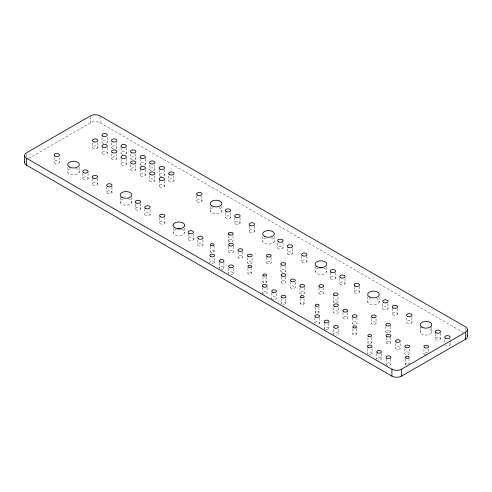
<?xml version="1.0" encoding="UTF-8"?>
<svg xmlns="http://www.w3.org/2000/svg" width="492" height="492" viewBox="0 0 492 492"><rect width="100%" height="100%" fill="white"/><g stroke="black" fill="none" stroke-linecap="round" stroke-linejoin="round"><path stroke-width="0.37" stroke-dasharray="2.46 1.84" d="M28.585 158.516L90.473 122.785A6.79 3.918 0 0 1 100.079 122.785L463.415 332.561M465.414 328.17L465.414 330.944M450.002 339.535L450.002 341.725M450.002 342.303L450.002 344.492M444.799 339.535L444.799 342.42M440.475 333.342L440.475 338.994A2.694 1.556 0 0 1 435.967 339.695A2.694 1.556 0 0 1 437.179 337.094A2.694 1.556 0 0 1 440.475 338.994M435.272 333.342L435.272 338.994M431.607 327.051L431.607 332.592M428.575 349.031L428.575 352.512M423.963 349.031L423.963 353.896M420.334 327.051L420.334 332.592M411.909 317.543L411.909 322.5A2.694 1.556 0 0 1 407.401 323.201A2.694 1.556 0 0 1 408.606 320.599A2.694 1.556 0 0 1 411.909 322.5M409.529 348.853L409.529 353.723A2.386 1.378 0 0 1 405.537 354.345A2.386 1.378 0 0 1 406.607 352.038A2.386 1.378 0 0 1 409.529 353.723M409.018 358.238L409.018 364.467M406.699 317.543L406.699 322.5M405.433 358.926L405.433 364.467A1.857 1.07 0 0 0 407.702 365.224M404.916 348.853L404.916 353.723M400.156 343.447L400.156 348.311A2.386 1.378 0 0 1 396.165 348.933A2.386 1.378 0 0 1 397.235 346.626A2.386 1.378 0 0 1 400.156 348.311M397.505 308.533L397.505 314.191A2.694 1.556 0 0 1 393.003 314.886A2.694 1.556 0 0 1 394.209 312.285A2.694 1.556 0 0 1 397.505 314.191M395.543 343.447L395.543 348.311M392.302 308.533L392.302 314.191M390.783 337.34L390.783 342.899A2.386 1.378 0 0 1 386.792 343.521A2.386 1.378 0 0 1 387.856 341.214A2.386 1.378 0 0 1 390.783 342.899M390.783 358.988L390.783 364.547A2.386 1.378 0 0 1 386.792 365.169A2.386 1.378 0 0 1 387.856 362.862A2.386 1.378 0 0 1 390.783 364.547M390.482 326.344L390.482 331.903A2.386 1.378 0 0 1 386.491 332.524A2.386 1.378 0 0 1 387.561 330.218A2.386 1.378 0 0 1 390.482 331.903M387.985 303.73L387.985 308.693A2.694 1.556 0 0 1 383.477 309.388A2.694 1.556 0 0 1 384.689 306.787A2.694 1.556 0 0 1 387.985 308.693M386.171 337.34L386.171 342.899M386.171 358.988L386.171 364.547M385.869 326.344L385.869 331.903M382.782 303.73L382.782 308.693M381.411 353.576L381.411 359.135M379.111 296.744L379.111 302.285M376.798 353.576L376.798 359.135A2.386 1.378 0 0 1 378.483 357.45A2.386 1.378 0 0 1 381.411 358.422A2.386 1.378 0 0 1 379.719 360.113M376.085 318.724L376.085 323.595A2.386 1.378 0 0 1 372.093 324.21A2.386 1.378 0 0 1 373.164 321.903A2.386 1.378 0 0 1 376.085 323.595M372.032 348.853L372.032 353.723M371.472 318.724L371.472 323.595M371.522 337.42L371.522 342.819A1.857 1.07 0 0 1 368.416 343.305A1.857 1.07 0 0 1 369.246 341.509A1.857 1.07 0 0 1 371.522 342.819M367.844 296.744L367.844 302.285M367.936 337.42L367.936 342.819M367.426 348.853L367.426 353.723A2.386 1.378 0 0 1 369.523 351.995A2.386 1.378 0 0 1 372.106 353.49A2.386 1.378 0 0 1 369.111 354.701M359.412 286.541L359.412 292.199A2.694 1.556 0 0 1 354.91 292.894A2.694 1.556 0 0 1 356.116 290.292A2.694 1.556 0 0 1 359.412 292.199M356.977 317.82L356.977 323.385A2.386 1.378 0 0 1 352.985 324A2.386 1.378 0 0 1 354.055 321.7A2.386 1.378 0 0 1 356.977 323.385M356.466 328.588L356.466 334.129A1.857 1.07 0 0 1 353.361 334.609A1.857 1.07 0 0 1 354.191 332.82A1.857 1.07 0 0 1 356.466 334.129M354.209 286.541L354.209 292.199M352.881 328.588L352.881 334.129M352.364 317.82L352.364 323.385M347.604 312.414L347.604 317.973A2.386 1.378 0 0 1 343.613 318.588A2.386 1.378 0 0 1 344.683 316.288A2.386 1.378 0 0 1 347.604 317.973M345.015 278.343L345.015 283.884A2.694 1.556 0 0 1 340.513 284.579A2.694 1.556 0 0 1 341.719 281.978A2.694 1.556 0 0 1 345.015 283.884M342.992 312.414L342.992 317.973M339.812 278.343L339.812 283.884M338.232 307.691L338.232 312.561A2.386 1.378 0 0 1 334.24 313.176A2.386 1.378 0 0 1 335.31 310.876A2.386 1.378 0 0 1 338.232 312.561M338.232 329.339L338.232 334.209M337.992 296.731L337.992 301.602A2.386 1.378 0 0 1 334 302.217A2.386 1.378 0 0 1 335.07 299.911A2.386 1.378 0 0 1 337.992 301.602M335.495 272.734L335.495 278.386A2.694 1.556 0 0 1 330.987 279.081A2.694 1.556 0 0 1 332.192 276.479A2.694 1.556 0 0 1 335.495 278.386M333.619 307.691L333.619 312.561M333.619 329.339L333.619 334.209M333.379 296.731L333.379 301.602M330.292 272.734L330.292 278.386M328.859 323.232L328.859 328.797M326.62 266.775L326.62 271.984M324.246 323.232L324.246 328.797M323.595 287.728L323.595 293.287A2.386 1.378 0 0 1 319.603 293.902A2.386 1.378 0 0 1 320.667 291.602A2.386 1.378 0 0 1 323.595 293.287M319.48 317.82L319.48 323.385A2.386 1.378 0 0 1 316.559 324.357M318.982 287.728L318.982 293.287M318.97 306.94L318.97 312.481A1.857 1.07 0 0 1 315.864 312.961A1.857 1.07 0 0 1 316.7 311.172A1.857 1.07 0 0 1 318.97 312.481M315.384 306.94L315.384 312.481M315.354 266.775L315.354 271.984M314.874 317.82L314.874 323.385M306.922 256.24L306.922 261.892A2.694 1.556 0 0 1 302.414 262.587A2.694 1.556 0 0 1 303.625 259.985A2.694 1.556 0 0 1 306.922 261.892M304.548 287.549L304.548 293.115A2.386 1.378 0 0 1 300.55 293.73A2.386 1.378 0 0 1 301.621 291.424A2.386 1.378 0 0 1 304.548 293.115M304.031 298.318L304.031 303.859A1.857 1.07 0 0 1 300.926 304.339A1.857 1.07 0 0 1 301.762 302.543A1.857 1.07 0 0 1 304.031 303.859M301.719 256.24L301.719 261.892M300.446 298.318L300.446 303.859M299.935 287.549L299.935 293.115M295.169 282.137L295.169 287.703A2.386 1.378 0 0 1 291.178 288.318A2.386 1.378 0 0 1 292.248 286.012A2.386 1.378 0 0 1 295.169 287.703M292.525 248.62L292.525 253.577A2.694 1.556 0 0 1 288.017 254.278A2.694 1.556 0 0 1 289.228 251.676A2.694 1.556 0 0 1 292.525 253.577M290.563 282.137L290.563 287.703M287.322 248.62L287.322 253.577M285.797 276.725L285.797 282.291A2.386 1.378 0 0 1 281.805 282.906A2.386 1.378 0 0 1 282.875 280.606A2.386 1.378 0 0 1 285.797 282.291M285.797 299.068L285.797 303.939M285.501 265.729L285.501 271.295A2.386 1.378 0 0 1 281.504 271.91A2.386 1.378 0 0 1 282.574 269.604A2.386 1.378 0 0 1 285.501 271.295M283.005 243.122L283.005 248.079A2.694 1.556 0 0 1 278.497 248.78A2.694 1.556 0 0 1 279.702 246.178A2.694 1.556 0 0 1 283.005 248.079M281.19 276.725L281.19 282.291M281.19 299.068L281.19 303.939A2.386 1.378 0 0 1 283.287 302.211A2.386 1.378 0 0 1 285.87 303.699A2.386 1.378 0 0 1 282.875 304.911M280.889 265.729L280.889 271.295M277.802 243.122L277.802 248.079M276.424 293.656L276.424 298.527M274.13 236.468L274.13 241.677M271.818 292.961L271.818 298.527M271.098 257.421L271.098 262.98A2.386 1.378 0 0 1 267.107 263.601A2.386 1.378 0 0 1 268.177 261.295A2.386 1.378 0 0 1 271.098 262.98M267.051 287.549L267.051 293.115A2.386 1.378 0 0 1 263.06 293.73A2.386 1.378 0 0 1 264.13 291.424A2.386 1.378 0 0 1 267.051 293.115M266.492 257.421L266.492 262.98M266.541 276.67L266.541 282.211A1.857 1.07 0 0 1 263.435 282.691A1.857 1.07 0 0 1 264.265 280.901A1.857 1.07 0 0 1 266.541 282.211M262.956 276.67L262.956 282.211M262.863 236.468L262.863 241.677M262.445 287.549L262.445 293.115M254.432 226.043L254.432 231.584A2.694 1.556 0 0 1 249.924 232.285A2.694 1.556 0 0 1 251.135 229.678A2.694 1.556 0 0 1 254.432 231.584M252.052 257.937L252.052 262.808A2.386 1.378 0 0 1 248.06 263.423A2.386 1.378 0 0 1 249.13 261.123A2.386 1.378 0 0 1 252.052 262.808M251.541 267.316L251.541 273.552A1.857 1.07 0 0 1 248.435 274.032A1.857 1.07 0 0 1 249.272 272.242A1.857 1.07 0 0 1 251.541 273.552M249.229 226.043L249.229 231.584M247.956 268.011L247.956 273.552M247.445 257.937L247.445 262.808M242.679 251.836L242.679 257.396A2.386 1.378 0 0 1 238.688 258.017A2.386 1.378 0 0 1 239.758 255.711A2.386 1.378 0 0 1 242.679 257.396M240.035 217.618L240.035 223.276A2.694 1.556 0 0 1 235.527 223.971A2.694 1.556 0 0 1 236.738 221.369A2.694 1.556 0 0 1 240.035 223.276M238.073 251.836L238.073 257.396M234.832 217.618L234.832 223.276M233.306 246.424L233.306 251.984A2.386 1.378 0 0 1 229.315 252.605A2.386 1.378 0 0 1 230.385 250.299A2.386 1.378 0 0 1 233.306 251.984M233.306 268.072L233.306 273.632M233.005 235.428L233.005 240.988A2.386 1.378 0 0 1 229.014 241.603A2.386 1.378 0 0 1 230.084 239.303A2.386 1.378 0 0 1 233.005 240.988M230.508 212.815L230.508 217.778A2.694 1.556 0 0 1 226.006 218.473A2.694 1.556 0 0 1 227.212 215.871A2.694 1.556 0 0 1 230.508 217.778M228.7 246.424L228.7 251.984M228.7 268.072L228.7 273.632A2.386 1.378 0 0 1 230.797 271.904A2.386 1.378 0 0 1 233.38 273.392A2.386 1.378 0 0 1 230.385 274.604M228.399 235.428L228.399 240.988M225.305 212.815L225.305 217.778M223.934 262.66L223.934 268.22M221.64 205.828L221.64 211.369M219.321 262.66L219.321 268.22A2.386 1.378 0 0 1 221.418 266.492A2.386 1.378 0 0 1 224.008 267.986A2.386 1.378 0 0 1 221.013 269.192M214.561 257.937L214.561 262.808M214.051 245.674L214.051 251.904A1.857 1.07 0 0 1 210.945 252.384A1.857 1.07 0 0 1 211.775 250.594A1.857 1.07 0 0 1 214.051 251.904M210.465 246.363L210.465 251.904M210.373 206.523L210.373 211.369M209.949 257.937L209.949 262.808A2.386 1.378 0 0 1 212.046 261.08A2.386 1.378 0 0 1 214.635 262.574A2.386 1.378 0 0 1 211.64 263.78M202.956 240.084L202.956 245.047A2.694 1.556 0 0 1 198.448 245.742A2.694 1.556 0 0 1 199.654 243.14A2.694 1.556 0 0 1 202.956 245.047M201.941 195.625L201.941 201.277A2.694 1.556 0 0 1 197.433 201.978A2.694 1.556 0 0 1 198.639 199.377A2.694 1.556 0 0 1 201.941 201.277M197.747 240.084L197.747 245.047M196.738 195.625L196.738 201.277M193.43 234.007L193.43 239.549A2.694 1.556 0 0 1 188.922 240.244A2.694 1.556 0 0 1 190.133 237.642A2.694 1.556 0 0 1 193.43 239.549M188.227 234.007L188.227 239.549M184.555 227.937L184.555 233.14M173.897 175.853L173.897 180.81A2.694 1.556 0 0 1 169.396 181.511A2.694 1.556 0 0 1 170.601 178.91A2.694 1.556 0 0 1 173.897 180.81M173.289 227.937L173.289 233.14M168.695 175.853L168.695 180.81M164.857 217.396L164.857 223.054A2.694 1.556 0 0 1 160.355 223.749A2.694 1.556 0 0 1 161.56 221.148A2.694 1.556 0 0 1 164.857 223.054M164.377 169.66L164.377 175.312A2.694 1.556 0 0 1 159.869 176.013A2.694 1.556 0 0 1 161.075 173.412A2.694 1.556 0 0 1 164.377 175.312M164.377 180.656L164.377 186.308A2.694 1.556 0 0 1 159.869 187.009A2.694 1.556 0 0 1 161.075 184.408A2.694 1.556 0 0 1 164.377 186.308M159.654 217.396L159.654 223.054M159.174 169.66L159.174 175.312M159.174 180.656L159.174 186.308M154.851 164.857L154.851 169.814A2.694 1.556 0 0 1 150.343 170.515A2.694 1.556 0 0 1 151.554 167.913A2.694 1.556 0 0 1 154.851 169.814M154.851 175.853L154.851 180.81A2.694 1.556 0 0 1 150.343 181.511A2.694 1.556 0 0 1 151.554 178.91A2.694 1.556 0 0 1 154.851 180.81M150.048 209.653L150.048 214.617A2.694 1.556 0 0 1 145.546 215.312A2.694 1.556 0 0 1 146.751 212.71A2.694 1.556 0 0 1 150.048 214.617M149.648 164.857L149.648 169.814M149.648 175.853L149.648 180.81M145.331 158.664L145.331 164.316M145.331 169.66L145.331 175.312A2.694 1.556 0 0 1 140.823 176.013A2.694 1.556 0 0 1 142.028 173.412A2.694 1.556 0 0 1 145.331 175.312M144.845 208.959L144.845 214.617M140.528 203.46L140.528 209.118A2.694 1.556 0 0 1 136.02 209.813A2.694 1.556 0 0 1 137.225 207.212A2.694 1.556 0 0 1 140.528 209.118M140.128 158.664L140.128 164.316M140.128 169.66L140.128 175.312M135.804 153.861L135.804 158.818M135.804 164.857L135.804 169.814A2.694 1.556 0 0 1 131.296 170.515A2.694 1.556 0 0 1 132.508 167.913A2.694 1.556 0 0 1 135.804 169.814M135.325 204.155L135.325 209.118M131.653 197.169L131.653 202.71M130.601 153.861L130.601 158.818M130.601 164.857L130.601 169.814M126.284 147.668L126.284 153.32M126.284 158.664L126.284 164.316A2.694 1.556 0 0 1 121.776 165.017A2.694 1.556 0 0 1 122.982 162.415A2.694 1.556 0 0 1 126.284 164.316M121.081 147.668L121.081 153.32M121.081 158.664L121.081 164.316M120.386 197.169L120.386 202.71M116.758 142.864L116.758 147.821M116.758 153.861L116.758 158.818A2.694 1.556 0 0 1 112.25 159.519A2.694 1.556 0 0 1 113.461 156.917A2.694 1.556 0 0 1 116.758 158.818M111.955 186.966L111.955 192.618A2.694 1.556 0 0 1 107.447 193.319A2.694 1.556 0 0 1 108.658 190.718A2.694 1.556 0 0 1 111.955 192.618M111.555 142.864L111.555 147.821M111.555 153.861L111.555 158.818M107.238 137.366L107.238 142.323M107.238 147.668L107.238 153.32A2.694 1.556 0 0 1 102.73 154.021A2.694 1.556 0 0 1 103.935 151.419A2.694 1.556 0 0 1 107.238 153.32M106.752 186.966L106.752 192.618M102.035 137.366L102.035 142.323M102.035 147.668L102.035 153.32M100.079 116.555L100.079 122.785M97.711 142.864L97.711 147.821A2.694 1.556 0 0 1 93.203 148.523A2.694 1.556 0 0 1 94.415 145.921A2.694 1.556 0 0 1 97.711 147.821M97.557 178.657L97.557 184.309A2.694 1.556 0 0 1 93.05 185.004A2.694 1.556 0 0 1 94.261 182.403A2.694 1.556 0 0 1 97.557 184.309M92.508 142.864L92.508 147.821M92.355 178.657L92.355 184.309M90.473 116.555L90.473 122.785M88.037 173.159L88.037 178.811A2.694 1.556 0 0 1 83.529 179.506A2.694 1.556 0 0 1 84.735 176.905A2.694 1.556 0 0 1 88.037 178.811M82.828 173.159L82.828 178.811M79.163 167.2L79.163 172.409M67.896 167.2L67.896 172.409M59.464 157.354L59.464 162.317A2.694 1.556 0 0 1 54.956 163.012A2.694 1.556 0 0 1 56.168 160.41A2.694 1.556 0 0 1 59.464 162.317M54.261 157.354L54.261 162.317M26.586 154.131L26.586 156.899M466.256 334.308A6.79 3.918 0 0 1 466.49 334.523M430.094 329.339A5.83 3.37 0 0 1 430.094 334.105A5.83 3.37 0 0 1 421.847 334.105A5.83 3.37 0 0 1 421.847 329.339M376.392 298.503A5.83 3.37 0 0 1 377.948 303.582A5.83 3.37 0 0 1 369.012 303.582A5.83 3.37 0 0 1 370.562 298.503M323.902 268.195A5.83 3.37 0 0 1 325.458 273.275A5.83 3.37 0 0 1 316.522 273.275A5.83 3.37 0 0 1 318.072 268.195M271.412 237.888A5.83 3.37 0 0 1 272.962 242.968A5.83 3.37 0 0 1 264.026 242.968A5.83 3.37 0 0 1 265.582 237.888M218.922 207.581A5.83 3.37 0 0 1 220.471 212.661A5.83 3.37 0 0 1 211.535 212.661A5.83 3.37 0 0 1 213.091 207.581M181.837 229.358A5.83 3.37 0 0 1 183.393 234.438A5.83 3.37 0 0 1 174.457 234.438A5.83 3.37 0 0 1 176.007 229.358M128.24 198.725A5.83 3.37 0 0 1 130.804 203.768A5.83 3.37 0 0 1 121.721 204.118A5.83 3.37 0 0 1 123.105 198.922M75.75 168.424A5.83 3.37 0 0 1 78.16 173.584A5.83 3.37 0 0 1 68.898 173.584A5.83 3.37 0 0 1 71.309 168.424M103.935 143.424A2.694 1.556 0 0 1 102.428 141.032A2.694 1.556 0 0 1 106.838 141.032A2.694 1.556 0 0 1 105.331 143.424M113.461 148.922A2.694 1.556 0 0 1 111.948 146.53A2.694 1.556 0 0 1 116.364 146.53A2.694 1.556 0 0 1 114.851 148.922M122.982 154.42A2.694 1.556 0 0 1 121.475 152.028A2.694 1.556 0 0 1 125.884 152.028A2.694 1.556 0 0 1 124.378 154.42M132.508 159.918A2.694 1.556 0 0 1 130.995 157.526A2.694 1.556 0 0 1 135.411 157.526A2.694 1.556 0 0 1 133.904 159.918M142.028 165.417A2.694 1.556 0 0 1 140.521 163.024A2.694 1.556 0 0 1 144.931 163.024A2.694 1.556 0 0 1 143.424 165.417M450.002 343.693A2.694 1.556 0 0 1 448.747 345.439A2.694 1.556 0 0 1 445.494 345.193M425.654 354.873A2.386 1.378 0 0 1 424.202 352.85A2.386 1.378 0 0 1 427.96 352.567M405.433 364.467A1.857 1.07 0 0 1 406.743 363.157A1.857 1.07 0 0 1 409.018 363.914M314.874 322.672A2.386 1.378 0 0 1 317.795 321.7A2.386 1.378 0 0 1 319.48 323.385M324.861 329.412A2.386 1.378 0 0 1 325.544 327.192A2.386 1.378 0 0 1 328.927 328.318A2.386 1.378 0 0 1 325.932 329.769M334.24 334.824A2.386 1.378 0 0 1 334.554 332.721A2.386 1.378 0 0 1 338.09 333.268A2.386 1.378 0 0 1 336.54 335.181M273.503 299.499A2.386 1.378 0 0 1 272.168 297.377A2.386 1.378 0 0 1 276.073 297.377A2.386 1.378 0 0 1 274.739 299.499"/><path stroke-width="0.74" d="M26.586 158.289L391.921 369.215A6.79 3.918 0 0 0 401.527 369.215L465.414 332.328A6.79 3.918 0 0 0 465.414 326.786L100.079 115.86A6.79 3.918 0 0 0 90.473 115.86L26.586 152.741A6.79 3.918 0 0 0 26.586 158.289L26.586 165.214L391.921 376.14A6.79 3.918 0 0 0 401.527 376.14L465.414 339.259A6.79 3.918 0 0 0 467.166 335.47M467.4 329.554L467.4 336.485M465.414 332.328L465.414 339.259M401.527 369.215L401.527 376.14M391.921 369.215L391.921 376.14M24.6 155.515L24.6 162.446M26.586 165.214A6.79 3.918 0 0 1 24.834 161.431M319.48 267.857A5.83 3.37 0 0 1 322.5 267.857M177.415 229.02A5.83 3.37 0 0 1 180.435 229.02M421.847 327.174A5.83 3.37 0 0 0 431.607 325.667A5.83 3.37 0 0 0 424.461 321.54A5.83 3.37 0 0 0 421.847 327.174M369.357 296.873A5.83 3.37 0 0 0 379.111 295.36A5.83 3.37 0 0 0 371.97 291.233A5.83 3.37 0 0 0 369.357 296.873M316.86 266.566A5.83 3.37 0 0 0 326.62 265.053A5.83 3.37 0 0 0 319.48 260.932A5.83 3.37 0 0 0 316.86 266.566M264.37 236.258A5.83 3.37 0 0 0 274.13 234.752A5.83 3.37 0 0 0 266.984 230.625A5.83 3.37 0 0 0 264.37 236.258M211.88 205.951A5.83 3.37 0 0 0 221.64 204.444A5.83 3.37 0 0 0 214.494 200.318A5.83 3.37 0 0 0 211.88 205.951M174.801 227.728A5.83 3.37 0 0 0 184.555 226.215A5.83 3.37 0 0 0 177.415 222.089A5.83 3.37 0 0 0 174.801 227.728M121.893 197.292A5.83 3.37 0 0 0 131.653 195.785A5.83 3.37 0 0 0 124.513 191.659A5.83 3.37 0 0 0 121.893 197.292M69.403 166.991A5.83 3.37 0 0 0 79.163 165.478A5.83 3.37 0 0 0 72.016 161.358A5.83 3.37 0 0 0 69.403 166.991M102.73 136.093A2.694 1.556 0 0 0 107.238 135.398A2.694 1.556 0 0 0 103.935 133.492A2.694 1.556 0 0 0 102.73 136.093M93.203 141.591A2.694 1.556 0 0 0 97.711 140.897A2.694 1.556 0 0 0 94.415 138.99A2.694 1.556 0 0 0 93.203 141.591M112.25 141.591A2.694 1.556 0 0 0 116.758 140.897A2.694 1.556 0 0 0 113.461 138.99A2.694 1.556 0 0 0 112.25 141.591M102.73 147.09A2.694 1.556 0 0 0 107.238 146.395A2.694 1.556 0 0 0 103.935 144.488A2.694 1.556 0 0 0 102.73 147.09M121.776 147.09A2.694 1.556 0 0 0 126.284 146.395A2.694 1.556 0 0 0 122.982 144.488A2.694 1.556 0 0 0 121.776 147.09M112.25 152.588A2.694 1.556 0 0 0 116.758 151.893A2.694 1.556 0 0 0 113.461 149.986A2.694 1.556 0 0 0 112.25 152.588M131.296 152.588A2.694 1.556 0 0 0 135.804 151.893A2.694 1.556 0 0 0 132.508 149.986A2.694 1.556 0 0 0 131.296 152.588M121.776 158.086A2.694 1.556 0 0 0 126.284 157.391A2.694 1.556 0 0 0 122.982 155.484A2.694 1.556 0 0 0 121.776 158.086M140.823 158.086A2.694 1.556 0 0 0 145.331 157.391A2.694 1.556 0 0 0 142.028 155.484A2.694 1.556 0 0 0 140.823 158.086M131.296 163.584A2.694 1.556 0 0 0 135.804 162.889A2.694 1.556 0 0 0 132.508 160.982A2.694 1.556 0 0 0 131.296 163.584M150.343 163.584A2.694 1.556 0 0 0 154.851 162.889A2.694 1.556 0 0 0 151.554 160.982A2.694 1.556 0 0 0 150.343 163.584M140.823 169.082A2.694 1.556 0 0 0 145.331 168.387A2.694 1.556 0 0 0 142.028 166.48A2.694 1.556 0 0 0 140.823 169.082M159.869 169.082A2.694 1.556 0 0 0 164.377 168.387A2.694 1.556 0 0 0 161.075 166.48A2.694 1.556 0 0 0 159.869 169.082M150.343 174.58A2.694 1.556 0 0 0 154.851 173.885A2.694 1.556 0 0 0 151.554 171.979A2.694 1.556 0 0 0 150.343 174.58M169.396 174.58A2.694 1.556 0 0 0 173.897 173.885A2.694 1.556 0 0 0 170.601 171.979A2.694 1.556 0 0 0 169.396 174.58M159.869 180.078A2.694 1.556 0 0 0 164.377 179.383A2.694 1.556 0 0 0 161.075 177.477A2.694 1.556 0 0 0 159.869 180.078M445.494 338.262A2.694 1.556 0 0 0 450.002 337.567A2.694 1.556 0 0 0 446.699 335.661A2.694 1.556 0 0 0 445.494 338.262M435.967 332.764A2.694 1.556 0 0 0 440.475 332.069A2.694 1.556 0 0 0 437.179 330.163A2.694 1.556 0 0 0 435.967 332.764M407.401 316.27A2.694 1.556 0 0 0 411.909 315.575A2.694 1.556 0 0 0 408.606 313.668A2.694 1.556 0 0 0 407.401 316.27M393.003 307.961A2.694 1.556 0 0 0 397.505 307.26A2.694 1.556 0 0 0 394.209 305.36A2.694 1.556 0 0 0 393.003 307.961M383.477 302.463A2.694 1.556 0 0 0 387.985 301.762A2.694 1.556 0 0 0 384.689 299.862A2.694 1.556 0 0 0 383.477 302.463M354.91 285.969A2.694 1.556 0 0 0 359.412 285.268A2.694 1.556 0 0 0 356.116 283.367A2.694 1.556 0 0 0 354.91 285.969M340.513 277.654A2.694 1.556 0 0 0 345.015 276.959A2.694 1.556 0 0 0 341.719 275.053A2.694 1.556 0 0 0 340.513 277.654M330.987 272.156A2.694 1.556 0 0 0 335.495 271.461A2.694 1.556 0 0 0 332.192 269.555A2.694 1.556 0 0 0 330.987 272.156M302.414 255.662A2.694 1.556 0 0 0 306.922 254.967A2.694 1.556 0 0 0 303.625 253.06A2.694 1.556 0 0 0 302.414 255.662M288.017 247.347A2.694 1.556 0 0 0 292.525 246.652A2.694 1.556 0 0 0 289.228 244.745A2.694 1.556 0 0 0 288.017 247.347M278.497 241.849A2.694 1.556 0 0 0 283.005 241.154A2.694 1.556 0 0 0 279.702 239.247A2.694 1.556 0 0 0 278.497 241.849M249.924 225.354A2.694 1.556 0 0 0 254.432 224.66A2.694 1.556 0 0 0 251.135 222.753A2.694 1.556 0 0 0 249.924 225.354M235.527 217.046A2.694 1.556 0 0 0 240.035 216.345A2.694 1.556 0 0 0 236.738 214.438A2.694 1.556 0 0 0 235.527 217.046M226.006 211.548A2.694 1.556 0 0 0 230.508 210.847A2.694 1.556 0 0 0 227.212 208.94A2.694 1.556 0 0 0 226.006 211.548M197.433 195.047A2.694 1.556 0 0 0 201.941 194.352A2.694 1.556 0 0 0 198.639 192.446A2.694 1.556 0 0 0 197.433 195.047M198.448 238.817A2.694 1.556 0 0 0 202.956 238.116A2.694 1.556 0 0 0 199.654 236.215A2.694 1.556 0 0 0 198.448 238.817M188.922 233.319A2.694 1.556 0 0 0 193.43 232.618A2.694 1.556 0 0 0 190.133 230.717A2.694 1.556 0 0 0 188.922 233.319M160.355 216.824A2.694 1.556 0 0 0 164.857 216.123A2.694 1.556 0 0 0 161.56 214.223A2.694 1.556 0 0 0 160.355 216.824M145.546 208.387A2.694 1.556 0 0 0 150.048 207.685A2.694 1.556 0 0 0 146.751 205.785A2.694 1.556 0 0 0 145.546 208.387M136.02 202.888A2.694 1.556 0 0 0 140.528 202.187A2.694 1.556 0 0 0 137.225 200.287A2.694 1.556 0 0 0 136.02 202.888M107.447 186.388A2.694 1.556 0 0 0 111.955 185.693A2.694 1.556 0 0 0 108.658 183.787A2.694 1.556 0 0 0 107.447 186.388M93.05 178.079A2.694 1.556 0 0 0 97.557 177.384A2.694 1.556 0 0 0 94.261 175.478A2.694 1.556 0 0 0 93.05 178.079M83.529 172.581A2.694 1.556 0 0 0 88.037 171.88A2.694 1.556 0 0 0 84.735 169.98A2.694 1.556 0 0 0 83.529 172.581M54.956 156.087A2.694 1.556 0 0 0 59.464 155.386A2.694 1.556 0 0 0 56.168 153.486A2.694 1.556 0 0 0 54.956 156.087M386.491 325.593A2.386 1.378 0 0 0 390.482 324.978A2.386 1.378 0 0 0 387.561 323.293A2.386 1.378 0 0 0 386.491 325.593M424.584 347.586A2.386 1.378 0 0 0 428.575 346.971A2.386 1.378 0 0 0 425.654 345.286A2.386 1.378 0 0 0 424.584 347.586M334 295.292A2.386 1.378 0 0 0 337.992 294.671A2.386 1.378 0 0 0 335.07 292.986A2.386 1.378 0 0 0 334 295.292M372.093 317.285A2.386 1.378 0 0 0 376.085 316.663A2.386 1.378 0 0 0 373.164 314.978A2.386 1.378 0 0 0 372.093 317.285M281.504 264.985A2.386 1.378 0 0 0 285.501 264.364A2.386 1.378 0 0 0 282.574 262.679A2.386 1.378 0 0 0 281.504 264.985M319.603 286.977A2.386 1.378 0 0 0 323.595 286.362A2.386 1.378 0 0 0 320.667 284.671A2.386 1.378 0 0 0 319.603 286.977M229.014 234.678A2.386 1.378 0 0 0 233.005 234.063A2.386 1.378 0 0 0 230.084 232.372A2.386 1.378 0 0 0 229.014 234.678M267.107 256.67A2.386 1.378 0 0 0 271.098 256.055A2.386 1.378 0 0 0 268.177 254.364A2.386 1.378 0 0 0 267.107 256.67M368.416 336.374A1.857 1.07 0 0 0 371.522 335.895A1.857 1.07 0 0 0 369.246 334.585A1.857 1.07 0 0 0 368.416 336.374M405.912 358.022A1.857 1.07 0 0 0 409.018 357.543A1.857 1.07 0 0 0 406.743 356.233A1.857 1.07 0 0 0 405.912 358.022M368.041 347.413A2.386 1.378 0 0 0 372.032 346.798A2.386 1.378 0 0 0 369.111 345.113A2.386 1.378 0 0 0 368.041 347.413M377.413 352.826A2.386 1.378 0 0 0 381.411 352.211A2.386 1.378 0 0 0 378.483 350.519A2.386 1.378 0 0 0 377.413 352.826M386.792 358.238A2.386 1.378 0 0 0 390.783 357.623A2.386 1.378 0 0 0 387.856 355.931A2.386 1.378 0 0 0 386.792 358.238M386.792 336.589A2.386 1.378 0 0 0 390.783 335.974A2.386 1.378 0 0 0 387.856 334.289A2.386 1.378 0 0 0 386.792 336.589M396.165 342.002A2.386 1.378 0 0 0 400.156 341.387A2.386 1.378 0 0 0 397.235 339.701A2.386 1.378 0 0 0 396.165 342.002M405.537 347.413A2.386 1.378 0 0 0 409.529 346.798A2.386 1.378 0 0 0 406.607 345.113A2.386 1.378 0 0 0 405.537 347.413M315.864 306.036A1.857 1.07 0 0 0 318.97 305.557A1.857 1.07 0 0 0 316.7 304.24A1.857 1.07 0 0 0 315.864 306.036M353.361 327.684A1.857 1.07 0 0 0 356.466 327.205A1.857 1.07 0 0 0 354.191 325.888A1.857 1.07 0 0 0 353.361 327.684M315.489 317.076A2.386 1.378 0 0 0 319.48 316.461A2.386 1.378 0 0 0 316.559 314.769A2.386 1.378 0 0 0 315.489 317.076M324.861 322.488A2.386 1.378 0 0 0 328.859 321.866A2.386 1.378 0 0 0 325.932 320.181A2.386 1.378 0 0 0 324.861 322.488M334.24 327.9A2.386 1.378 0 0 0 338.232 327.278A2.386 1.378 0 0 0 335.31 325.593A2.386 1.378 0 0 0 334.24 327.9M334.24 306.252A2.386 1.378 0 0 0 338.232 305.637A2.386 1.378 0 0 0 335.31 303.945A2.386 1.378 0 0 0 334.24 306.252M343.613 311.664A2.386 1.378 0 0 0 347.604 311.049A2.386 1.378 0 0 0 344.683 309.357A2.386 1.378 0 0 0 343.613 311.664M352.985 317.076A2.386 1.378 0 0 0 356.977 316.461A2.386 1.378 0 0 0 354.055 314.769A2.386 1.378 0 0 0 352.985 317.076M263.435 275.766A1.857 1.07 0 0 0 266.541 275.286A1.857 1.07 0 0 0 264.265 273.97A1.857 1.07 0 0 0 263.435 275.766M300.926 297.414A1.857 1.07 0 0 0 304.031 296.928A1.857 1.07 0 0 0 301.762 295.618A1.857 1.07 0 0 0 300.926 297.414M263.06 286.805A2.386 1.378 0 0 0 267.051 286.184A2.386 1.378 0 0 0 264.13 284.499A2.386 1.378 0 0 0 263.06 286.805M272.433 292.217A2.386 1.378 0 0 0 276.424 291.596A2.386 1.378 0 0 0 273.503 289.911A2.386 1.378 0 0 0 272.433 292.217M281.805 297.629A2.386 1.378 0 0 0 285.797 297.008A2.386 1.378 0 0 0 282.875 295.323A2.386 1.378 0 0 0 281.805 297.629M281.805 275.981A2.386 1.378 0 0 0 285.797 275.366A2.386 1.378 0 0 0 282.875 273.675A2.386 1.378 0 0 0 281.805 275.981M291.178 281.393A2.386 1.378 0 0 0 295.169 280.772A2.386 1.378 0 0 0 292.248 279.087A2.386 1.378 0 0 0 291.178 281.393M300.55 286.805A2.386 1.378 0 0 0 304.548 286.184A2.386 1.378 0 0 0 301.621 284.499A2.386 1.378 0 0 0 300.55 286.805M210.945 245.459A1.857 1.07 0 0 0 214.051 244.979A1.857 1.07 0 0 0 211.775 243.669A1.857 1.07 0 0 0 210.945 245.459M248.435 267.107A1.857 1.07 0 0 0 251.541 266.627A1.857 1.07 0 0 0 249.272 265.311A1.857 1.07 0 0 0 248.435 267.107M210.57 256.498A2.386 1.378 0 0 0 214.561 255.883A2.386 1.378 0 0 0 211.64 254.192A2.386 1.378 0 0 0 210.57 256.498M219.942 261.91A2.386 1.378 0 0 0 223.934 261.295A2.386 1.378 0 0 0 221.013 259.604A2.386 1.378 0 0 0 219.942 261.91M229.315 267.322A2.386 1.378 0 0 0 233.306 266.707A2.386 1.378 0 0 0 230.385 265.016A2.386 1.378 0 0 0 229.315 267.322M229.315 245.674A2.386 1.378 0 0 0 233.306 245.059A2.386 1.378 0 0 0 230.385 243.368A2.386 1.378 0 0 0 229.315 245.674M238.688 251.086A2.386 1.378 0 0 0 242.679 250.471A2.386 1.378 0 0 0 239.758 248.78A2.386 1.378 0 0 0 238.688 251.086M248.06 256.498A2.386 1.378 0 0 0 252.052 255.883A2.386 1.378 0 0 0 249.13 254.192A2.386 1.378 0 0 0 248.06 256.498"/></g></svg>
